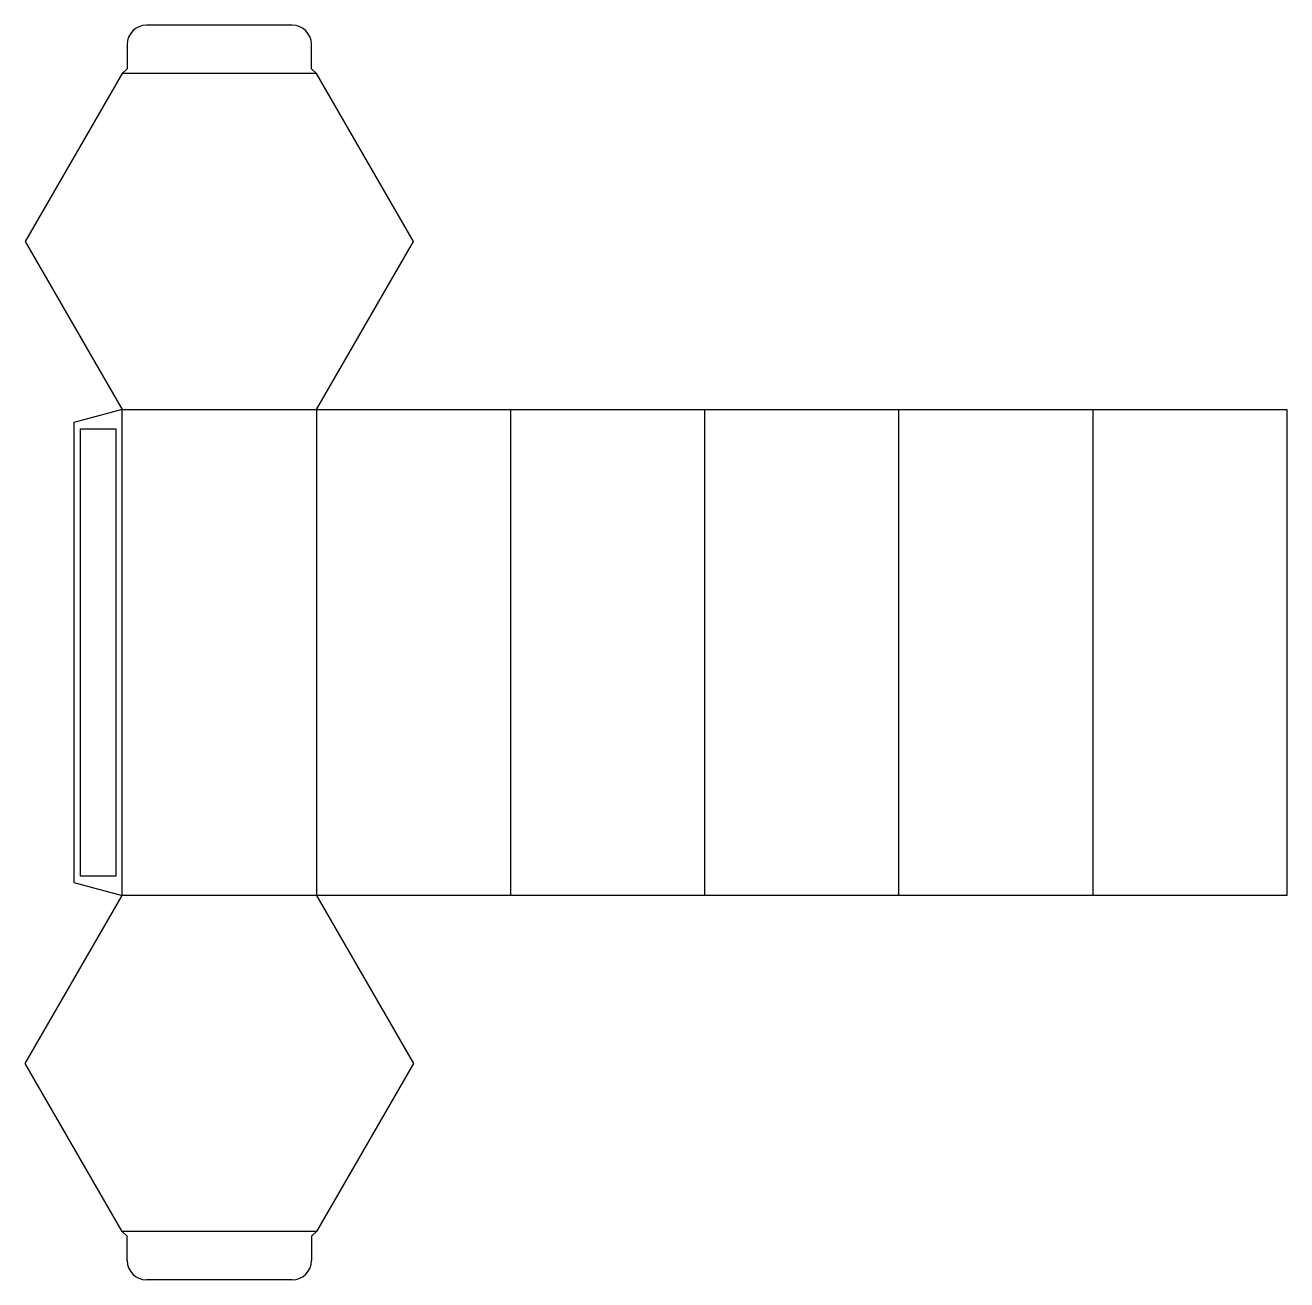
# Model space of a CAD drawing. Header units: millimetres. Extents: x 0 to 392, y 0 to 390.
import ezdxf

# ---------------------------------------------------------------- set-up
doc = ezdxf.new("R2010")
doc.units = ezdxf.units.MM
for name, color, linetype in [('CREASE', 5, 'CONTINUOUS'), ('CUT', 1, 'CONTINUOUS'), ('GLUE', 2, 'CONTINUOUS')]:
    doc.layers.add(name, color=color, linetype=linetype)

msp = doc.modelspace()

# ---------------------------------------------------------------- linework, layer by layer
at = {"layer": 'CREASE'}
for p, q in [((90.39, 374.646), (30.13, 374.646)), ((30.13, 119.373), (30.13, 270.273)), ((30.13, 270.273), (90.39, 270.273)), ((90.39, 270.273), (90.39, 119.373)), ((150.65, 270.273), (150.65, 119.373)), ((210.909, 270.273), (210.909, 119.373)), ((271.169, 270.273), (271.169, 119.373)), ((331.429, 270.273), (331.429, 119.373)), ((90.39, 119.373), (30.13, 119.373)), ((90.39, 15), (30.13, 15))]:
    msp.add_line(p, q, dxfattribs=at)
at = {"layer": 'CUT'}
for p, q in [((82.89, 389.646), (37.63, 389.646)), ((31.63, 383.646), (31.63, 376.146)), ((88.89, 376.146), (88.89, 383.646)), ((31.63, 376.146), (30.13, 374.646)), ((90.39, 374.646), (88.89, 376.146)), ((30.13, 374.646), (0, 322.46)), ((120.52, 322.46), (90.39, 374.646)), ((0, 322.46), (30.13, 270.273)), ((90.39, 270.273), (120.52, 322.46)), ((30.13, 270.273), (15.13, 266.254)), ((90.39, 270.273), (150.65, 270.273)), ((150.65, 270.273), (210.909, 270.273)), ((210.909, 270.273), (271.169, 270.273)), ((271.169, 270.273), (331.429, 270.273)), ((331.429, 270.273), (391.689, 270.273)), ((391.689, 270.273), (391.689, 119.373)), ((15.13, 266.254), (15.13, 123.392)), ((15.13, 123.392), (30.13, 119.373)), ((0, 67.187), (30.13, 119.373)), ((150.65, 119.373), (90.39, 119.373)), ((90.39, 119.373), (120.52, 67.187)), ((210.909, 119.373), (150.65, 119.373)), ((271.169, 119.373), (210.909, 119.373)), ((331.429, 119.373), (271.169, 119.373)), ((391.689, 119.373), (331.429, 119.373)), ((30.13, 15), (0, 67.187)), ((120.52, 67.187), (90.39, 15)), ((31.63, 13.5), (30.13, 15)), ((31.63, 6), (31.63, 13.5)), ((90.39, 15), (88.89, 13.5)), ((88.89, 13.5), (88.89, 6)), ((82.89, 0), (37.63, 0))]:
    msp.add_line(p, q, dxfattribs=at)
for centre, start, end in [((37.63, 383.646), 90, 180), ((82.89, 383.646), 0, 90), ((37.63, 6), 180, 270), ((82.89, 6), 270, 0)]:
    msp.add_arc(centre, 6, start, end, dxfattribs=at)
at = {"layer": 'GLUE'}
for p, q in [((17.13, 264.254), (28.13, 264.254)), ((17.13, 125.392), (17.13, 264.254)), ((28.13, 264.254), (28.13, 125.392)), ((28.13, 125.392), (17.13, 125.392))]:
    msp.add_line(p, q, dxfattribs=at)

doc.saveas('drawing.dxf')
